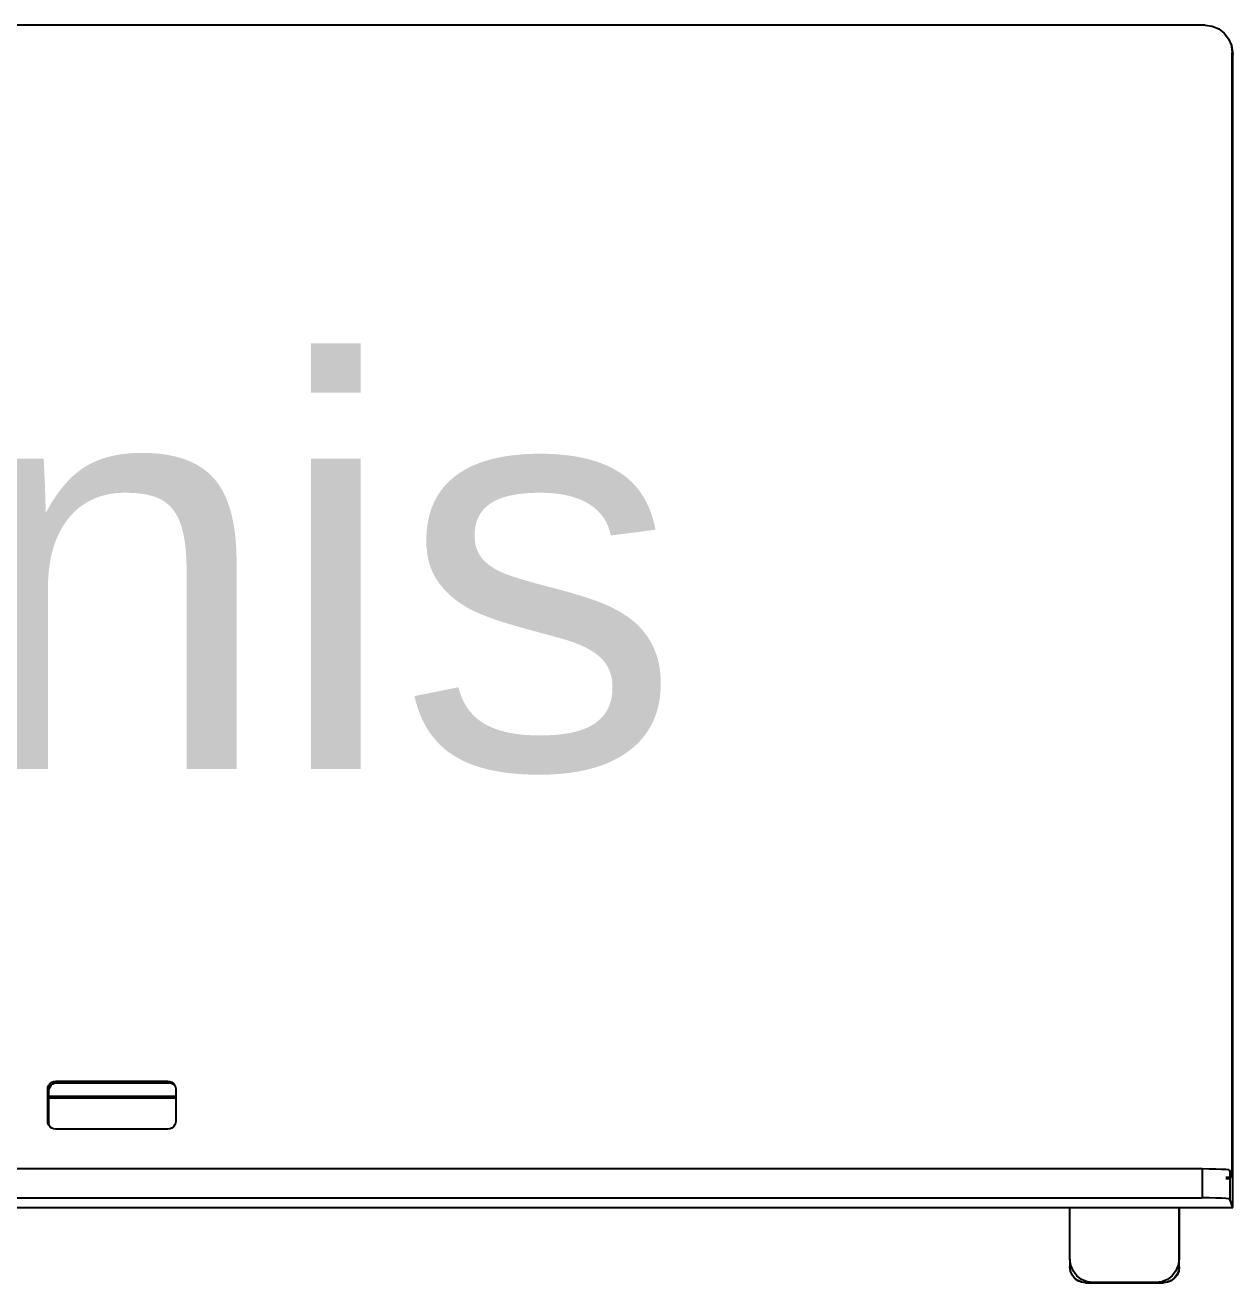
# Model space of a CAD drawing. Header units: metres. Extents: x -4.2 to 4.2, y -5.7 to 5.7.
# Drawn here: x -1.013 to -0.416, y 1.099 to 1.721 of the extents above; entities that cross this region are included whole.
import ezdxf

# ---------------------------------------------------------------- set-up
doc = ezdxf.new("R2010")
doc.units = ezdxf.units.M

msp = doc.modelspace()

# ---------------------------------------------------------------- linework, layer by layer
for p, q in [((-0.42925, 1.72109), (-1.37793, 1.72109)), ((-0.42925, 1.72109), (-0.42576, 1.72063)), ((-0.42576, 1.72063), (-0.42252, 1.71929)), ((-0.42252, 1.71929), (-0.41973, 1.71715)), ((-0.41973, 1.71715), (-0.41759, 1.71436)), ((-0.41759, 1.71436), (-0.41624, 1.7111)), ((-0.41624, 1.7111), (-0.41598, 1.71004)), ((-0.41624, 1.7111), (-0.41616, 1.71046)), ((-0.41616, 1.71046), (-0.41598, 1.71004)), ((-0.41616, 1.71046), (-0.41578, 1.70762)), ((-0.41598, 1.71004), (-0.41552, 1.70656)), ((-0.41578, 1.15104), (-0.41578, 1.70762)), ((-0.41578, 1.70762), (-0.41552, 1.70656)), ((-0.41552, 1.15032), (-0.41552, 1.70656)), ((-1.00166, 1.19459), (-1.00152, 1.19561)), ((-1.00152, 1.19561), (-1.00113, 1.19656)), ((-1.00113, 1.19656), (-1.0005, 1.19738)), ((-1.00103, 1.19384), (-1.0009, 1.19487)), ((-1.0009, 1.19487), (-1.0005, 1.19582)), ((-1.0005, 1.19738), (-0.99968, 1.19801)), ((-1.0005, 1.19582), (-0.99987, 1.19664)), ((-0.99987, 1.19664), (-0.99906, 1.19727)), ((-0.99968, 1.19801), (-0.99872, 1.19841)), ((-0.99906, 1.19727), (-0.9981, 1.19766)), ((-0.99872, 1.19841), (-0.9977, 1.19854)), ((-0.9981, 1.19766), (-0.99708, 1.1978)), ((-0.9977, 1.19854), (-0.94228, 1.19854)), ((-0.9977, 1.19854), (-0.99708, 1.1978)), ((-0.99708, 1.1978), (-0.94169, 1.1978)), ((-0.94228, 1.19854), (-0.94125, 1.19841)), ((-0.94228, 1.19854), (-0.94169, 1.1978)), ((-0.94169, 1.1978), (-0.94067, 1.19766)), ((-0.94125, 1.19841), (-0.9403, 1.19801)), ((-0.94067, 1.19766), (-0.93971, 1.19727)), ((-0.9403, 1.19801), (-0.93948, 1.19738)), ((-0.93971, 1.19727), (-0.93893, 1.19666)), ((-0.93948, 1.19738), (-0.93893, 1.19666)), ((-0.93893, 1.19666), (-0.93886, 1.19657)), ((-0.93886, 1.19657), (-0.93846, 1.19562)), ((-0.93846, 1.19562), (-0.93833, 1.19459)), ((-1.00166, 1.17875), (-1.00166, 1.19459)), ((-1.00166, 1.19459), (-1.00103, 1.19384)), ((-1.00103, 1.19092), (-1.00103, 1.19384)), ((-0.93833, 1.19092), (-1.00103, 1.19092)), ((-1.00103, 1.19088), (-1.00103, 1.19092)), ((-1.00103, 1.19088), (-0.93833, 1.19088)), ((-1.00103, 1.19021), (-1.00103, 1.19088)), ((-0.93833, 1.19021), (-1.00103, 1.19021)), ((-1.00103, 1.17802), (-1.00103, 1.19021)), ((-0.93833, 1.19459), (-0.93833, 1.19092)), ((-0.93833, 1.19092), (-0.93833, 1.19088)), ((-0.93833, 1.19088), (-0.93833, 1.19021)), ((-0.93833, 1.19021), (-0.93833, 1.17876)), ((-1.00152, 1.17773), (-1.00166, 1.17875)), ((-1.00166, 1.17875), (-1.00103, 1.17802)), ((-1.00113, 1.17677), (-1.00152, 1.17773)), ((-1.0005, 1.17596), (-1.00113, 1.17677)), ((-1.0009, 1.17699), (-1.00103, 1.17802)), ((-1.0005, 1.17604), (-1.0009, 1.17699)), ((-0.93886, 1.17678), (-0.93949, 1.17596)), ((-0.93846, 1.17773), (-0.93886, 1.17678)), ((-0.93833, 1.17876), (-0.93846, 1.17773)), ((-1.00035, 1.17584), (-1.0005, 1.17604)), ((-1.00035, 1.17584), (-1.0005, 1.17596)), ((-0.99968, 1.17533), (-1.00035, 1.17584)), ((-0.99873, 1.17494), (-0.99968, 1.17533)), ((-0.99771, 1.1748), (-0.99873, 1.17494)), ((-0.94228, 1.1748), (-0.99771, 1.1748)), ((-0.94126, 1.17494), (-0.94228, 1.1748)), ((-0.94031, 1.17533), (-0.94126, 1.17494)), ((-0.93949, 1.17596), (-0.94031, 1.17533)), ((-0.43076, 1.15512), (-1.51609, 1.15512)), ((-0.42726, 1.1551), (-0.43076, 1.15512)), ((-0.43076, 1.15512), (-0.43076, 1.14082)), ((-0.42398, 1.15503), (-0.42726, 1.1551)), ((-0.42114, 1.15492), (-0.42398, 1.15503)), ((-0.41894, 1.15478), (-0.42114, 1.15492)), ((-0.41753, 1.15461), (-0.41894, 1.15478)), ((-0.41701, 1.15444), (-0.41753, 1.15461)), ((-0.41701, 1.15444), (-0.41701, 1.14014)), ((-0.41578, 1.15104), (-0.41701, 1.15444)), ((-0.41894, 1.15105), (-0.41753, 1.15105)), ((-0.41894, 1.15032), (-0.41753, 1.15032)), ((-0.41552, 1.15032), (-0.41578, 1.15104)), ((-0.41552, 1.13608), (-0.41552, 1.15032)), ((-1.51609, 1.14082), (-0.43076, 1.14082)), ((-0.42726, 1.14079), (-0.43076, 1.14082)), ((-0.42398, 1.14073), (-0.42726, 1.14079)), ((-0.42114, 1.14062), (-0.42398, 1.14073)), ((-0.41894, 1.14048), (-0.42114, 1.14062)), ((-0.41753, 1.14032), (-0.41894, 1.14048)), ((-0.41701, 1.14014), (-0.41753, 1.14032)), ((-0.41552, 1.13608), (-0.41701, 1.14014)), ((-1.38329, 1.13608), (-0.49608, 1.13608)), ((-0.49608, 1.11048), (-0.49608, 1.13608)), ((-0.49608, 1.13608), (-0.4421, 1.13608)), ((-0.4421, 1.13608), (-0.4421, 1.11048)), ((-0.4421, 1.13608), (-0.44204, 1.13608)), ((-0.44204, 1.11033), (-0.44204, 1.13608)), ((-0.44204, 1.13608), (-0.41552, 1.13608)), ((-0.49569, 1.10749), (-0.49608, 1.11048)), ((-0.49608, 1.11048), (-0.49608, 1.10663)), ((-0.4421, 1.11048), (-0.4425, 1.10749)), ((-0.44204, 1.11033), (-0.4421, 1.11048)), ((-0.4421, 1.10988), (-0.4421, 1.11048)), ((-0.4421, 1.10988), (-0.44204, 1.11033)), ((-0.4421, 1.10663), (-0.4421, 1.10988)), ((-0.44204, 1.10648), (-0.44204, 1.11033)), ((-0.49582, 1.10463), (-0.49608, 1.10663)), ((-0.49505, 1.10277), (-0.49582, 1.10463)), ((-0.49453, 1.1047), (-0.49569, 1.10749)), ((-0.49498, 1.10262), (-0.49505, 1.10277)), ((-0.49382, 1.10118), (-0.49498, 1.10262)), ((-0.4927, 1.1023), (-0.49453, 1.1047)), ((-0.4903, 1.10047), (-0.4927, 1.1023)), ((-0.44549, 1.1023), (-0.44789, 1.10047)), ((-0.44365, 1.1047), (-0.44549, 1.1023)), ((-0.44314, 1.10277), (-0.44436, 1.10118)), ((-0.44308, 1.10262), (-0.4443, 1.10103)), ((-0.4425, 1.10749), (-0.44365, 1.1047)), ((-0.44237, 1.10463), (-0.44314, 1.10277)), ((-0.44231, 1.10448), (-0.44308, 1.10262)), ((-0.4421, 1.10663), (-0.44237, 1.10463)), ((-0.44204, 1.10648), (-0.44231, 1.10448)), ((-0.4421, 1.10663), (-0.44204, 1.10648)), ((-0.49223, 1.09995), (-0.49382, 1.10118)), ((-0.49376, 1.10103), (-0.49382, 1.10118)), ((-0.49216, 1.0998), (-0.49376, 1.10103)), ((-0.49037, 1.09918), (-0.49223, 1.09995)), ((-0.4903, 1.09903), (-0.49216, 1.0998)), ((-0.48837, 1.09892), (-0.49037, 1.09918)), ((-0.48751, 1.09931), (-0.4903, 1.10047)), ((-0.48831, 1.09877), (-0.4903, 1.09903)), ((-0.48837, 1.09892), (-0.48831, 1.09877)), ((-0.48837, 1.09892), (-0.48452, 1.09892)), ((-0.48831, 1.09877), (-0.48445, 1.09877)), ((-0.48452, 1.09892), (-0.48751, 1.09931)), ((-0.45367, 1.09892), (-0.48452, 1.09892)), ((-0.48452, 1.09892), (-0.48445, 1.09877)), ((-0.48445, 1.09877), (-0.45361, 1.09877)), ((-0.45068, 1.09931), (-0.45367, 1.09892)), ((-0.45367, 1.09892), (-0.45361, 1.09877)), ((-0.45367, 1.09892), (-0.44981, 1.09892)), ((-0.45361, 1.09877), (-0.44975, 1.09877)), ((-0.44789, 1.10047), (-0.45068, 1.09931)), ((-0.44782, 1.09918), (-0.44981, 1.09892)), ((-0.44981, 1.09892), (-0.44975, 1.09877)), ((-0.44776, 1.09903), (-0.44975, 1.09877)), ((-0.44596, 1.09995), (-0.44782, 1.09918)), ((-0.4459, 1.0998), (-0.44776, 1.09903)), ((-0.44436, 1.10118), (-0.44596, 1.09995)), ((-0.4443, 1.10103), (-0.4459, 1.0998))]:
    msp.add_line(p, q)

# ---------------------------------------------------------------- texts
at = {"insert": (-0.9834, 1.45161), "char_height": 0.2, "width": 0.9994, "attachment_point": 5}
msp.add_mtext('{\\fArial|b0|i0|c0|p34;Ianis}', dxfattribs=at)

doc.saveas('drawing.dxf')
